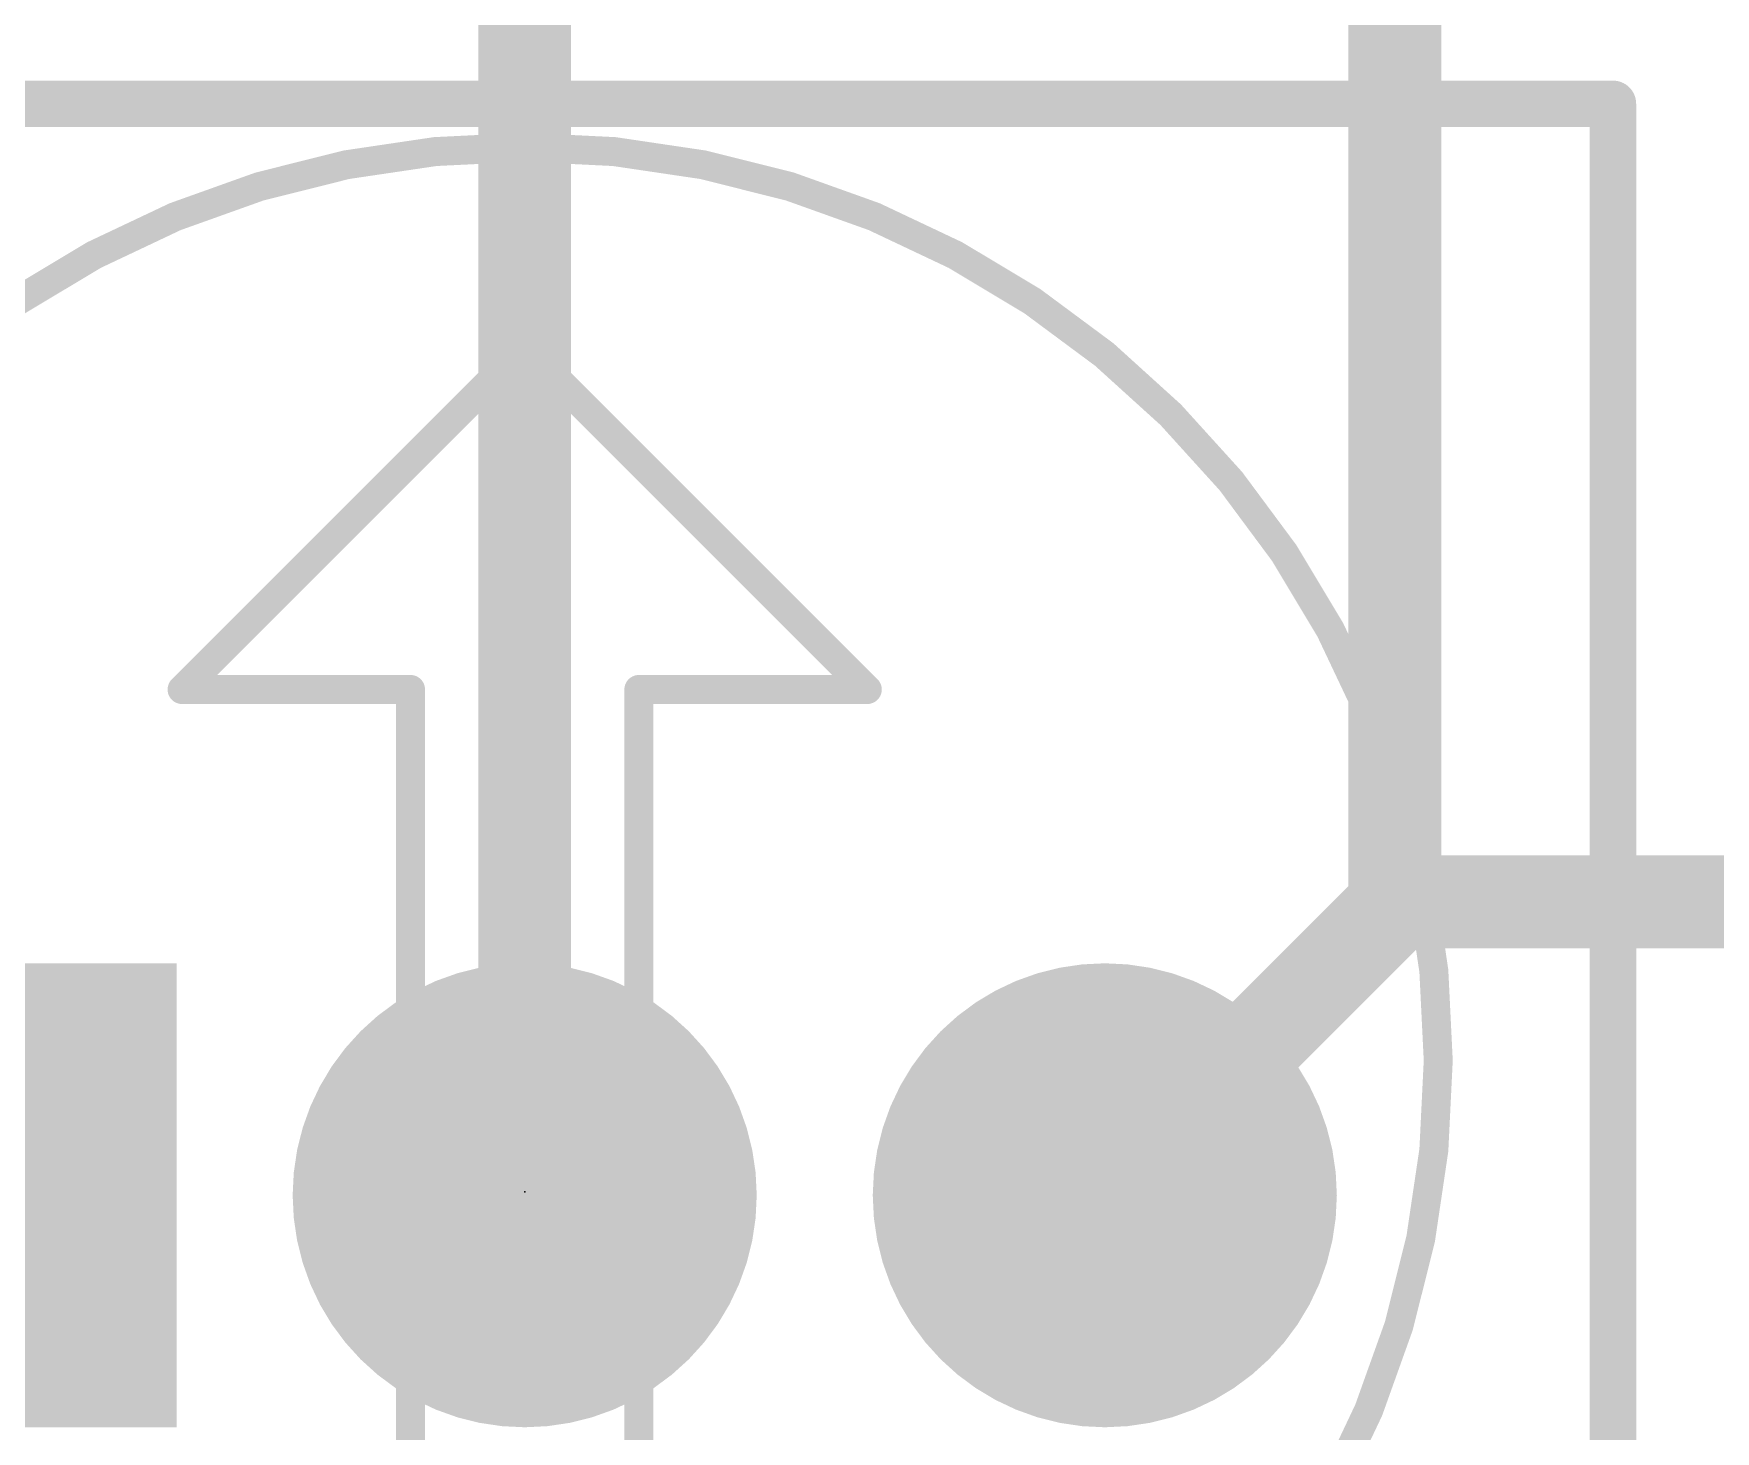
# Model space of a CAD drawing. Extents: x -0.1 to 38.2, y -26.7 to 20.4.
# Drawn here: x 16.9 to 24.26, y 6.57 to 12.69 of the extents above; entities that cross this region are included whole.
import ezdxf

# ---------------------------------------------------------------- set-up
doc = ezdxf.new("R2010")
doc.units = 0
for name, color, linetype in [('1', 12, 'CONTINUOUS'), ('16', 132, 'CONTINUOUS'), ('17', 110, 'CONTINUOUS'), ('21', 41, 'CONTINUOUS'), ('23', 53, 'CONTINUOUS'), ('51', 53, 'CONTINUOUS')]:
    doc.layers.add(name, color=color, linetype=linetype)

# ---------------------------------------------------------------- blocks, each defined once
blk = doc.blocks.new('SQUAREP')
blk.add_solid([(-0.5, -0.5), (0.5, -0.5), (-0.5, 0.5), (0.5, 0.5)])
blk = doc.blocks.new('ROUNDP')
at = {"const_width": 0.5}
blk.add_lwpolyline([(0, -0.25, 1), (0, 0.25, 1), (0, -0.25)], format="xyb", dxfattribs=at)

msp = doc.modelspace()

# ---------------------------------------------------------------- linework, layer by layer
at = {"layer": '1', "const_width": 0.4064}
msp.add_lwpolyline([(19.05, 7.605), (19.05, 13.97)], dxfattribs=at)
at = {"layer": '1', "const_width": 0.2032}
msp.add_lwpolyline([(18.9484, 7.605, 1), (19.1516, 7.605)], format="xyb", dxfattribs=at)
at = {"layer": '16', "const_width": 0.4064}
for points in [[(22.86, 8.905), (22.86, 16.51)], [(21.59, 7.605), (22.875, 8.89)], [(22.875, 8.89), (22.86, 8.905)], [(22.875, 8.89), (31.75, 8.89)]]:
    msp.add_lwpolyline(points, dxfattribs=at)
at = {"layer": '16', "const_width": 0.2032}
for points in [[(22.9318, 8.9768, 1), (22.7882, 8.8332)], [(22.875, 8.9916, 1), (22.875, 8.7884)], [(22.9468, 8.8182, 1), (22.8032, 8.9618)], [(22.8032, 8.8182, 1), (22.9468, 8.9618)], [(22.7584, 8.905, 1), (22.9616, 8.905)], [(21.5182, 7.6768, 1), (21.6618, 7.5332)]]:
    msp.add_lwpolyline(points, format="xyb", dxfattribs=at)
at = {"layer": '21', "const_width": 0.2032}
for points in [[(23.815, 12.385), (14.285, 12.385)], [(23.815, 2.855), (23.815, 12.385)]]:
    msp.add_lwpolyline(points, dxfattribs=at)
at = {"layer": '21', "const_width": 0.1016}
for points in [[(23.8658, 12.385, 1), (23.7642, 12.385)], [(23.815, 12.3342, 1), (23.815, 12.4358)]]:
    msp.add_lwpolyline(points, format="xyb", dxfattribs=at)
at = {"layer": '23'}
msp.add_point((19.05, 7.62), dxfattribs=at)
at = {"layer": '51'}
for points, const_width in [([(19.05, 4.195, 1), (19.05, 12.195, 1), (19.05, 4.195)], 0.127), ([(19.0725, 11.3425, 1), (19.0275, 11.2975)], 0.0635), ([(19.0725, 11.2975, 1), (19.0275, 11.3425)], 0.0635), ([(17.5275, 9.8425, 1), (17.5725, 9.7975)], 0.0635), ([(17.55, 9.8518, 1), (17.55, 9.7882)], 0.0635), ([(18.5817, 9.82, 1), (18.5183, 9.82)], 0.0635), ([(18.55, 9.7882, 1), (18.55, 9.8518)], 0.0635), ([(19.55, 9.8518, 1), (19.55, 9.7882)], 0.0635), ([(19.5817, 9.82, 1), (19.5183, 9.82)], 0.0635), ([(20.5275, 9.7975, 1), (20.5725, 9.8425)], 0.0635), ([(20.55, 9.7882, 1), (20.55, 9.8518)], 0.0635)]:
    msp.add_lwpolyline(points, format="xyb", dxfattribs=dict(at, const_width=const_width))
at = {"layer": '51', "const_width": 0.127}
for points in [[(19.05, 11.32), (17.55, 9.82)], [(20.55, 9.82), (19.05, 11.32)], [(17.55, 9.82), (18.55, 9.82)], [(18.55, 9.82), (18.55, 5.82)], [(19.55, 5.82), (19.55, 9.82)], [(19.55, 9.82), (20.55, 9.82)]]:
    msp.add_lwpolyline(points, dxfattribs=at)

# ---------------------------------------------------------------- block references
at = {"layer": '17', "xscale": 2.032, "yscale": 2.032}
for name, p in [('SQUAREP', (16.51, 7.605)), ('SQUAREP', (16.51, 7.605)), ('ROUNDP', (19.05, 7.605)), ('ROUNDP', (19.05, 7.605)), ('ROUNDP', (21.59, 7.605)), ('ROUNDP', (21.59, 7.605))]:
    msp.add_blockref(name, p, dxfattribs=at)

doc.saveas('drawing.dxf')
